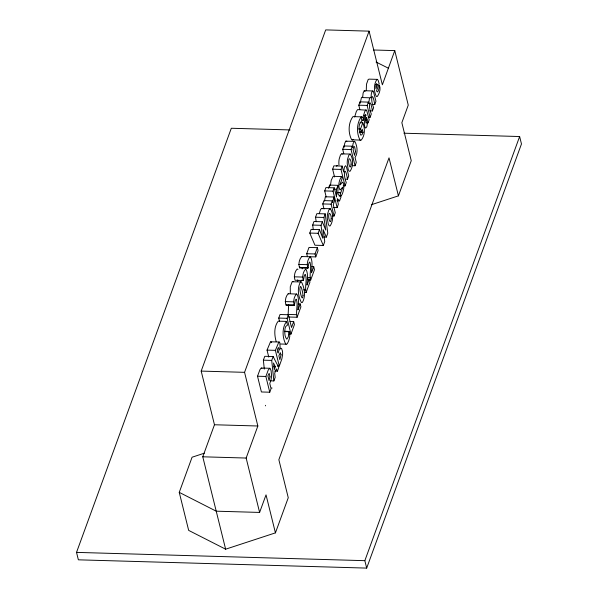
<?xml version="1.0" encoding="UTF-8"?>
<svg xmlns="http://www.w3.org/2000/svg" width="598" height="598" viewBox="0 0 598 598"><rect width="100%" height="100%" fill="white"/><g stroke="black" fill="none" stroke-linecap="round" stroke-linejoin="round"><path stroke-width="0.9" d="M328.489 188.235L329.633 185.096L337.982 185.335L336.554 189.26L336.547 197.056L334.267 187.832L325.917 187.593L324.707 190.919L326.202 196.981M329.618 186.868L329.633 185.096M337.982 185.335L337.885 194.186L341.024 196.936L339.582 200.891L336.801 200.808M288.662 304.703L288.131 314.443L288.767 317.015L297.116 317.254L300.906 306.856L300.174 303.889L298.32 303.836M297.677 281.277L297.707 279.924M302.199 268.891L302.229 267.53M330.492 185.141L331.217 180.327L333.153 176.328L341.503 176.567C344.433 177.202 335.874 190.575 342.377 182.255L342.818 182.226C344.71 185.44 343.708 189.596 342.669 192.967A14.031 4.268 -88.4 0 1 340.987 195.98L339.133 195.927M284.401 331.27L289.043 331.404L288.266 336.958L286.808 339.171C284.431 336.592 284.678 332.294 284.984 328.945A5.935 1.809 -88.4 0 1 285.949 326.269L287.496 325.163L286.569 321.41L278.22 321.171C273.802 326.77 274.325 334.955 276.141 341.495M369.123 97.773L362.627 97.586L363.128 92.996L364.242 90.717L372.868 90.963L373.451 91.651L375.955 101.219L374.737 104.56L371.949 104.478M297.116 317.254C295.472 311.498 298.26 305.249 296.414 299.478L296.077 299.202L295.33 300.263L294.358 305.279L286.008 305.04C284.693 301.467 285.478 296.459 288.191 293.73L296.922 294.089C299.553 298.813 298.021 304.733 297.983 309.884L300.174 303.889M304.3 292.422L306.154 292.474C304.517 286.719 307.305 280.469 305.458 274.699L305.115 274.422L304.375 275.484L303.403 280.499L295.053 280.26C293.738 276.687 294.522 271.671 297.236 268.951L297.961 269.474M308.822 280.028L310.676 280.081C309.039 274.333 311.827 268.083 309.981 262.305L309.637 262.036L308.897 263.09L307.925 268.106L299.576 267.867C298.26 264.294 299.045 259.285 301.758 256.557L315.781 256.901L318.084 250.607L317.351 247.662L309.002 247.423L306.707 253.724L307.432 256.662M360.422 102.265L361.446 97.586L362.231 97.168L362.627 97.586M324.475 201.092L325.372 196.772L333.721 197.011L334.588 200.509L333.295 204.77L335.261 212.724L334.05 216.05L332.189 215.998M344.306 146.331L344.702 143.438L345.719 141.158L354.823 141.397C357.357 146.076 358.142 152.931 355.055 157.491L356.281 162.439L355.07 165.766L352.282 165.683M367.209 119.981C366.17 127.516 364.855 119.869 366.596 117.507L367.209 119.981L365.356 119.929M299.576 267.867L299.77 266.701M294.358 305.279C293.042 301.706 293.827 296.698 296.541 293.969M303.403 280.499C302.087 276.926 302.872 271.918 305.585 269.19L305.967 269.309C308.598 274.034 307.058 279.946 307.028 285.104L309.218 279.109L307.357 279.057M307.925 268.106C306.61 264.533 307.394 259.525 310.108 256.796L310.489 256.916C313.12 261.64 311.58 267.56 311.551 272.71L313.733 266.715L311.879 266.663M319.265 213.583L320.491 209.711L321.44 208.523L330.26 208.702C333.624 213.411 333.392 221.267 330.059 226.014L329.124 225.79L328.287 224.205L327.285 218.375A6.899 2.1 -88.4 0 1 327.614 213.822L328.84 209.95L330.26 208.702M354.636 117.006L356.371 111.37L357.604 109.598L366.619 110.182L369.183 119.772L367.979 123.076L367.665 121.82L366.821 126.791L365.699 128.084A4.739 1.443 -88.4 0 1 364.907 127.068C363.128 122.896 365.759 118.479 365.774 114.524L364.66 116.064L363.696 120.108L361.842 120.056M363.696 120.108L362.986 117.245L364.72 111.609L365.954 109.838M359.398 131.881L361.252 131.934L362.253 129.19L363.023 132.278L361.917 134.812L360.758 135.103C358.822 131.014 357.694 123.614 362.067 120.863L361.274 116.849L352.925 116.61C348.186 123.016 348.058 132.778 351.624 139.745L361.207 140.164C365.131 135.38 365.124 128.323 362.784 122.799L359.996 122.717M403.934 133.212L519.632 136.531L521.471 143.961L366.686 568.1L78.368 559.825L76.529 552.388L231.314 128.256L290.097 129.938M371.343 204.733L398.425 195.852L389.021 157.842L278.855 459.705L288.258 497.723L275.431 532.87L225.633 549.196L202.767 456.797L214.465 424.759L201.182 371.089L325.701 29.9L369.086 31.148L382.361 84.811L394.77 50.606L373.533 49.993M225.633 549.196L188.662 530.381L179.251 492.363L192.078 457.216L204.314 453.202M179.251 492.363L216.229 511.185L259.614 512.426L246.152 458.046L257.85 426L244.567 372.337L369.086 31.148M334.566 176.978L332.638 169.182L333.848 165.855L342.198 166.095L343.656 171.985L344.463 167.036L345.659 165.683L346.519 167.178L348.709 175.879L347.49 179.228L345.629 179.168M257.514 376.224L259.951 369.654L261.132 368.047L269.907 368.271L271.066 370.543L271.552 375.514A7.909 2.407 -88.4 0 1 270.924 380.134L269.78 383.505L271.058 388.655L269.758 392.213L261.408 391.974L257.514 376.224L265.863 376.463L268.3 369.893L269.907 368.271M264.301 369.101L263.367 360.175L264.779 356.296L273.129 356.543L278.773 367.508L277.442 371.164L274.654 371.089M268.771 357.111L267.037 350.114L270.446 341.936A4.074 1.241 -88.4 0 1 271.47 342.557M279.595 321.575L278.735 318.076L280.028 314.518L288.378 314.757L291.532 327.502L293.685 321.612L289.97 321.507M323.585 237.017L326.366 237.1L323.129 229.632L324.736 241.577L323.309 245.472L314.959 245.232L309.757 233.063L311.102 229.378L319.452 229.617L322.778 238.236L321.029 225.297L322.315 221.768L313.965 221.529L312.679 225.057L313.307 229.677M316.2 221.731L315.535 217.224L316.85 213.636L325.2 213.875L327.786 233.205L326.366 237.1M324.019 209.023L322.756 203.933L323.974 200.607L332.324 200.853L332.742 202.55L333.721 197.011M343.813 153.798L342.699 149.291L343.91 145.964L352.259 146.204L352.566 147.444L353.052 143.677L354.442 141.24M359.839 109.434L358.793 105.196L360.003 101.869L368.353 102.109L368.682 103.424L369.429 98.618L370.184 97.414L370.977 97.833C371.418 95.74 370.73 92.107 372.868 90.963M286.008 305.04L294.463 305.002M333.415 207.506L337.123 207.618L333.056 191.158L334.267 187.832M343.207 185.821L345.061 185.873L340.987 169.421L342.198 166.095M270.161 380.836L273.869 380.941L271.716 360.415L273.129 356.543M279.288 366.103L275.386 350.353L278.795 342.176A4.074 1.241 -88.4 0 1 279.819 342.796L280.23 349.045L280.776 348.328L281.553 348.365L282.458 351.168A5.659 1.719 -88.4 0 1 282.562 354.965L281.822 359.024L279.288 366.103L277.435 366.051M289.126 334.005L290.979 334.065L287.085 318.315L288.378 314.757M323.309 245.472L318.106 233.302L319.452 229.617M322.315 221.768L325.753 230.081L323.884 217.463L325.2 213.875M334.05 216.05L331.105 204.172L332.324 200.853M355.07 165.766L351.048 149.53L352.259 146.204M368.226 117.26L370.08 117.313L367.142 105.435L368.353 102.109M361.252 131.934L360.527 128.981L362.784 122.799M315.781 256.901L315.056 253.963L317.351 247.662M377.405 84.722L375.933 88.743L375.723 86.381L376.456 83.548L377.405 84.722L375.544 84.669M275.327 366.761L274.273 369.646L273.518 363.008L275.327 366.761L273.473 366.701M340.987 195.98C337.907 195.419 346.922 181.605 340.367 189.835L339.896 189.88C337.758 185.791 339.014 180.282 341.503 176.567M273.869 380.941L275.17 377.383L274.699 373.279L276.321 368.831L277.442 371.164M290.979 334.065L294.425 324.617L293.685 321.612M306.154 292.474L309.951 282.077L309.218 279.109M310.676 280.081L314.473 269.691L313.733 266.715M337.123 207.618L338.341 204.292L337.25 198.603L339.582 200.891M345.061 185.873L346.272 182.547C342.744 174.452 344.897 163.351 347.49 179.228M370.08 117.313L371.298 113.986C367.815 105.637 369.811 95.239 372.405 110.944L369.624 110.869M372.405 110.944L373.623 107.603C369.878 99.104 372.33 89.319 374.737 104.56M259.614 512.426L266.028 494.852L275.431 532.87M398.425 195.852L411.252 160.705L401.849 122.695L408.262 105.121L394.77 50.606M366.686 568.1L364.847 560.67L519.632 136.531M336.405 166.102L337.003 165.429L337.601 165.706M361.274 116.849C356.535 123.263 356.408 133.018 359.974 139.984L360.579 140.306M286.569 321.41C281.95 327.629 282.241 337.07 285.575 343.813A9 2.736 -88.4 0 0 287.369 343.573C289.395 339.956 290.71 335.411 289.043 331.404M353.478 139.349L352.229 140.059M300.966 281.755L300.458 282.024C296.922 288.236 298.238 296.488 301.399 302.558L302.401 302.439C305.929 296.227 304.614 287.997 301.467 281.935L292.108 281.785L290.269 286.801L290.307 293.588M377.331 79.37L376.919 79.422C373.698 84.213 373.668 91.404 376.359 96.45L377.338 96.442C379.521 93.363 380.889 89.042 379.453 85.379C379.281 86.837 378.235 94.619 376.493 90.963L379.147 83.675L378.108 80.229L377.331 79.37L368.981 79.13L368.144 79.564L366.499 84.176L366.26 90.433M350.204 154.06L348.776 155.308L347.558 159.18A6.899 2.1 -88.4 0 0 347.229 163.732L348.23 169.563L349.068 171.148L349.994 171.372C353.336 166.625 353.568 158.769 350.204 154.06L341.383 153.88L340.426 155.069L339.208 158.941A6.899 2.1 -88.4 0 0 338.879 163.493L338.984 165.026M358.793 105.196L367.142 105.435M364.197 115.205L366.051 115.257M361.132 117.193L362.986 117.245M358.665 128.929L360.527 128.981M359.308 132.173L363.023 132.278M342.699 149.291L351.048 149.53M332.638 169.182L340.987 169.421M333.766 189.177L336.554 189.26M324.707 190.919L333.056 191.158M337.534 192.496L340.314 192.571M337.429 192.765L340.217 192.848M322.756 203.933L331.105 204.172M315.535 217.224L323.884 217.463M312.679 225.057L321.029 225.297M309.757 233.063L318.106 233.302M306.707 253.724L315.056 253.963M298.723 264.428L307.073 264.667M299.673 267.59L308.022 267.829M294.201 276.822L302.551 277.061M307.26 277.435L310.041 277.517M301.646 280.17L303.5 280.223M303.664 289.851L305.518 289.903M285.156 301.601L293.506 301.841M288.131 314.443L296.481 314.683M278.735 318.076L287.085 318.315M284.282 331.591L288.924 331.726M270.819 341.802L279.169 342.041M280.597 344.014L286.165 344.171M267.037 350.114L275.386 350.353M263.367 360.175L271.716 360.415M201.182 371.089L244.567 372.337M214.465 424.759L257.85 426M202.767 456.797L246.152 458.046M76.529 552.388L364.847 560.67M364.242 90.717L365.101 91.412M301.758 256.557L302.139 256.677M288.191 293.73L288.572 293.85M292.616 281.516L293.117 281.695M346.085 141.001L346.855 141.606M376.06 62.035L388.356 68.179M341.854 153.821L342.31 154.112M321.911 208.463L322.367 208.754M261.558 368.024L261.976 368.39M360.003 101.869L360.332 103.177M343.91 145.964L344.216 147.205M271.806 387.751L271.941 388.274M265.863 376.463L269.758 392.213M265.392 405.324L265.527 405.848M281.038 354.793L279.864 359.682L278.885 355.735L280.283 352.641L281.038 354.793M355.518 151.571L354.532 155.368L353.052 149.388L353.904 146.308L354.659 146.944L355.518 151.571M303.007 295.651C302.289 303.022 299.658 290.307 299.845 288.812C300.577 281.441 303.171 294.141 303.007 295.651M331.187 218.786C330.642 225.528 328.444 218.719 328.661 215.953C328.803 209.973 331.77 215.788 331.187 218.786M351.123 164.144C350.585 170.886 348.387 164.069 348.604 161.311C348.746 155.323 351.714 161.146 351.123 164.144M279.131 349.688L278.22 353.037C275.813 351.489 279.139 344.044 279.131 349.688M270.019 376.867L269.055 380.567L267.889 375.85L269.152 373.331L270.019 376.867"/></g></svg>
